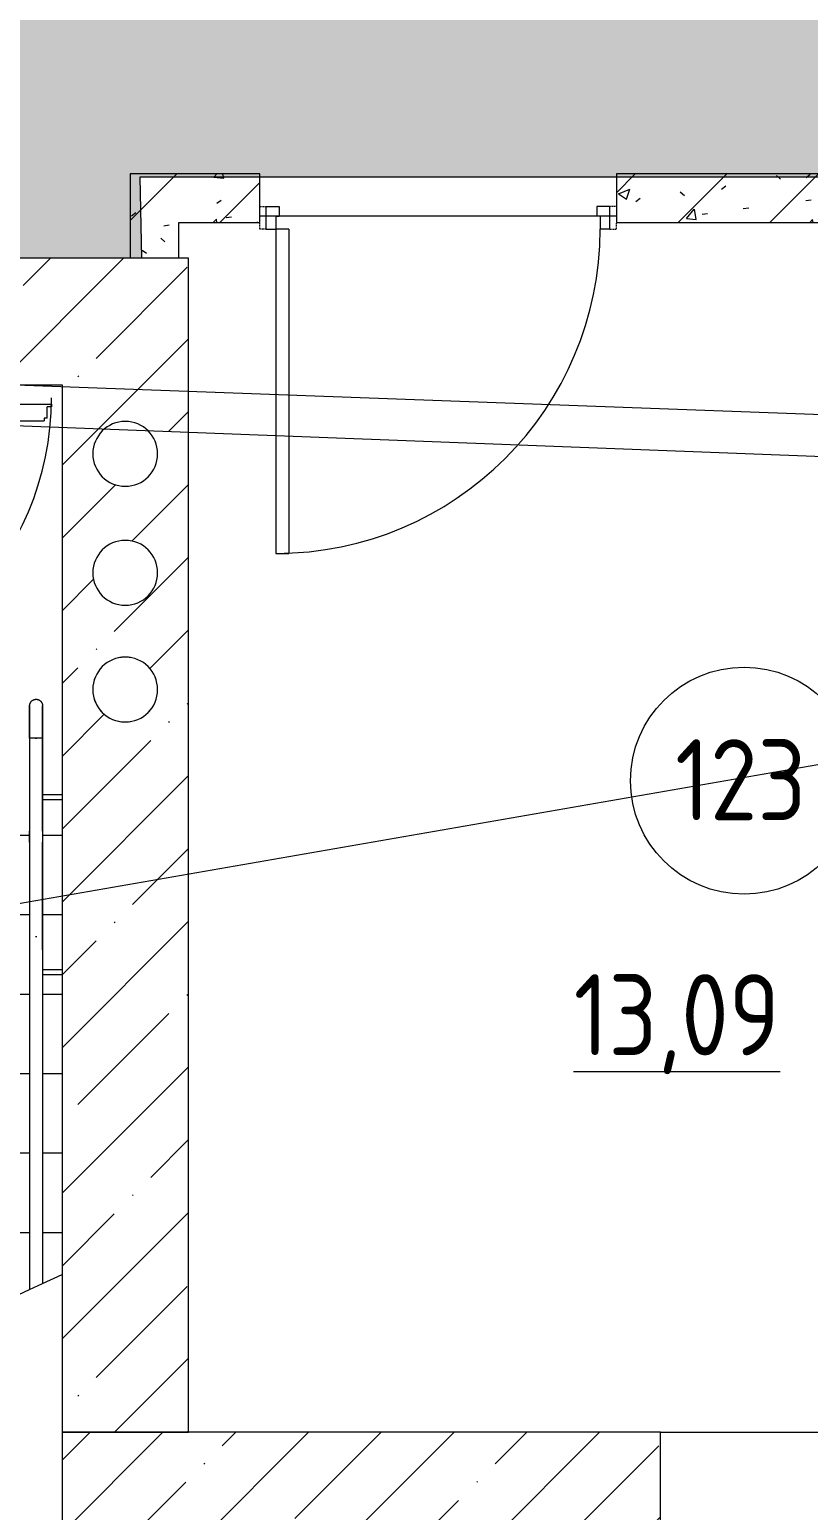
# Model space of a CAD drawing. Header units: millimetres. Extents: x -515342 to 330399, y -224905 to 507333.
# Drawn here: x -359018 to -356616, y -32865 to -28298 of the extents above; entities that cross this region are included whole.
import ezdxf

# ---------------------------------------------------------------- set-up
doc = ezdxf.new("R2010")
doc.units = ezdxf.units.MM
doc.linetypes.add('ASVP_Невидимые', pattern=[5, 3, -2])
doc.layers.get('0').update_dxf_attribs({"lineweight": 0})
for name, color, linetype, lineweight in [('Двери', 7, 'Continuous', 0), ('Лестницы', 7, 'Continuous', 0), ('Марки помещений', 7, 'Continuous', 0), ('Ограждение', 7, 'Continuous', 0), ('Перекрытие', 7, 'Continuous', 0), ('Стены внутренние', 7, 'Continuous', 0), ('Стены несущие', 7, 'Continuous', 0), ('Стены перегородки', 7, 'Continuous', 0), ('экспертиза ДУ', 1, 'Continuous', 0), ('экспертиза условные обозначения', 1, 'Continuous', 0)]:
    doc.layers.add(name, color=color, linetype=linetype, lineweight=lineweight)
doc.styles.add('GOST Common_1', font='', dxfattribs={"width": 0.9, "height": 250})
doc.styles.get('GOST Common_1').set_extended_font_data('GOST Common')
pattern_1 = [(45, (-374753.14, -35598.53), (-224.5064, 224.5064), []), (45, (-374528.64, -35598.53), (-224.5064, 224.5064), [396.875, -79.375, 3.353, -76.022])]
pattern_2 = [(45, (-374753.14, -35598.53), (-141.4214, 141.4214), [])]
pattern_3 = [(50, (-374753.14, -35598.53), (364.368, -31.8783), [38.1, -419.1]), (355, (-374753.14, -35598.53), (-70.486, 382.113), [30.48, -335.28]), (100.451, (-374722.78, -35601.2), (293.885, 350.2334), [32.38, -356.18]), (46.184, (-374753.14, -35496.93), (542.158, -84.086), [57.15, -628.65]), (96.636, (-374707.96, -35503.94), (474.805, 494.855), [48.57, -534.27]), (351.184, (-374753.14, -35496.93), (474.81, 494.85), [45.72, -502.92]), (21, (-374702.34, -35522.33), (303.2285, -204.5305), [38.1, -419.1]), (326, (-374702.34, -35522.33), (123.604, 368.376), [30.48, -335.28]), (71.451, (-374677.07, -35539.37), (426.834, 163.843), [32.38, -356.18]), (37.5, (-374753.14, -35598.53), (6.17665, 169.11015), [16.764, -314.452, 16.764, -323.596, -336.55]), (37.5, (-374753.14, -35598.53), (6.17665, 169.11015), [-671.576, 16.764, -319.786]), (7.5, (-374753.14, -35598.53), (133.6389, 200.3615), [16.764, -177.292, 16.764, -306.832, -128.27]), (7.5, (-374753.14, -35598.53), (133.6389, 200.3615), [-517.652, 16.764, -111.506]), (327.5, (-374866.43, -35598.53), (271.1818, -11.4584), [16.764, -110.236, 16.764, -379.476, -525.78]), (327.5, (-374866.43, -35598.53), (271.1818, -11.4584), [-523.24, 16.764, -509.016]), (317.5, (-374917.23, -35598.53), (296.2585, 50.8528), [16.764, -148.336, 16.764, -246.38, -373.38]), (317.5, (-374917.23, -35598.53), (296.2585, 50.8528), [-428.244, 16.764, -356.616])]

# ---------------------------------------------------------------- blocks, each defined once
blk = doc.blocks.new('СД_Люблино_Фасады_rvt-1-О_АР_П_1_0_000_План 1 этажа')
at = {"layer": 'Стены внутренние'}
h = blk.add_hatch(dxfattribs=at)
h.set_pattern_fill('FP_1', color=256, style=0, pattern_type=2)
h.set_pattern_definition([(45, (0, 0), (-224.5064, 224.5064), []), (45, (224.5, 0), (-224.5064, 224.5064), [396.875, -79.375, 3.353, -76.022])])
h.paths.add_polyline_path([(42065, 2475), (42350, 2475), (42350, 2975), (40100.1, 2975), (40100.1, 2475), (41707.9, 2475)])
h.paths.add_polyline_path([(37284.2, 2475), (38490.1, 2475), (38490.1, 2975), (37284.2, 2975), (37284.2, 2595)])
h.paths.add_polyline_path([(31936.1, 2475), (32876.9, 2475), (32876.9, 2975), (31722.6, 2975), (31722.6, 2475)])
h.paths.add_polyline_path([(34601.1, 2475), (35674.2, 2475), (35674.2, 2975), (34486.9, 2975), (34486.9, 2475)])
h.paths.add_polyline_path([(30112.6, 2475), (30112.6, 2975), (27685.9, 2975), (27685.9, 2475), (29615.4, 2475)])
h.paths.add_polyline_path([(21543.4, 2475), (21663.4, 2475), (21663.4, 2975), (19290.9, 2975), (19290.9, 2475), (21275.9, 2475)])
h.paths.add_polyline_path([(15945.8, 2475), (17680.9, 2475), (17680.9, 2975), (15835, 2975), (15835, 2475)])
h.paths.add_polyline_path([(24073.4, 2475), (25275.9, 2475), (25275.9, 2975), (24073.4, 2975), (24073.4, 2595)])
blk.add_line((17680.9, 2975), (19290.9, 2975), dxfattribs=at)
at = {"layer": 'Стены несущие'}
for p, q in [((17680.9, 2975), (15835, 2975)), ((15835, 2975), (15835, 2475)), ((17680.9, 2655), (17680.9, 2975))]:
    blk.add_line(p, q, dxfattribs=at)
blk = doc.blocks.new('Дверь_Деревянная_1 полотно - АР_Дверь_Межкомнатная_1000х2000h_полотно__Г_Л-10287275-О_АР_П_1_0_000_План 1 этажа')
at = {"layer": 'Двери', "lineweight": 18}
for p, q in [((500, 1095), (460, 1095)), ((460, 95), (460, 1095)), ((500, 95), (500, 1095)), ((-530, 95), (-500, 95)), ((-530, 95), (-530, 25)), ((-500, 55), (-500, 95)), ((460, 95), (500, 95)), ((530, 95), (500, 95)), ((500, 55), (500, 95)), ((530, 95), (530, 25)), ((-500, 55), (-490, 55)), ((-490, 25), (-490, 55)), ((500, 55), (490, 55)), ((490, 25), (490, 55)), ((-530, 25), (-490, 25)), ((530, 25), (490, 25))]:
    blk.add_line(p, q, dxfattribs=at)
at = {"layer": 'Двери', "linetype": 'ASVP_Невидимые', "lineweight": 18}
for p, q in [((-550, 95), (-550, 75)), ((-530, 95), (-550, 95)), ((530, 95), (550, 95)), ((550, 95), (550, 75)), ((-550, 25), (-530, 25)), ((550, 25), (530, 25))]:
    blk.add_line(p, q, dxfattribs=at)
at = {"layer": 'Двери', "lineweight": 18}
blk.add_arc((500, 95), 1000, 90, 180, dxfattribs=at)
blk = doc.blocks.new('Тип перил - Перила_Внутренний_-10039510-О_АР_П_1_0_000_План 1 этажа')
at = {"layer": 'Ограждение'}
for p, q in [((15735, 5115), (15735, 4828)), ((15752.7, 5115), (15757.3, 5115)), ((15775, 4828), (15775, 5115)), ((15735, 4793.9), (15735, 4462)), ((15775, 4462), (15775, 4793.9)), ((15757.1, 4502.9), (15752.9, 4502.9))]:
    blk.add_line(p, q, dxfattribs=at)
at = {"layer": 'Ограждение', "flags": 128}
for points in [[(15735, 4793.9), (15735, 4796.4), (15735, 4798.9), (15735, 4801.5), (15735, 4804.1), (15735, 4806.7), (15735, 4809.4), (15735, 4812.1), (15735, 4814.9), (15735, 4817.6), (15735, 4820.4), (15735, 4823.2), (15735, 4826), (15735, 4828)], [(15775, 4828), (15775, 4825.2), (15775, 4822.4), (15775, 4819.6), (15775, 4816.8), (15775, 4814), (15775, 4811.3), (15775, 4808.6), (15775, 4805.9), (15775, 4803.3), (15775, 4800.7), (15775, 4798.1), (15775, 4795.6), (15775, 4793.9)]]:
    blk.add_lwpolyline(points, dxfattribs=at)
blk = doc.blocks.new('Тип перил - АР_Ограждение_Ограничение_Дуга D40_расстояние между поручнями 200-140673-О_АР_П_1_0_000_План 1 этажа')
at = {"layer": 'Ограждение'}
for p, q in [((0, 0), (0, 2.3)), ((0, -2.3), (0, 0))]:
    blk.add_line(p, q, dxfattribs=at)
at = {"layer": 'Ограждение', "flags": 128}
for points in [[(0, 20), (4, 20), (8, 20), (12, 20), (15.9, 20), (19.9, 20), (23.8, 20), (27.6, 20), (31.5, 20), (35.2, 20), (38.9, 20), (42.6, 20), (46.2, 20), (49.7, 20), (53.1, 20), (56.5, 20), (59.7, 20), (62.9, 20), (65.9, 20), (68.9, 20), (71.7, 20), (74.5, 20), (77.1, 20), (79.6, 20), (81.9, 20), (84.1, 20), (86.2, 20), (88.2, 20), (90, 20), (91.7, 20), (93.2, 20), (94.6, 20), (95.8, 20), (96.9, 20), (97.8, 20), (98.5, 20), (99.1, 20), (99.6, 20), (99.9, 20), (100, 20), (100, 20)], [(100, 20), (99.9, 20), (99.7, 20), (99.3, 20), (98.7, 20), (98, 20), (97.1, 20), (96.1, 20), (94.9, 20), (93.6, 20), (92.1, 20), (90.5, 20), (88.7, 20), (86.8, 20), (84.7, 20), (82.5, 20), (80.2, 20), (77.8, 20), (75.2, 20), (72.5, 20), (69.7, 20), (66.7, 20), (63.7, 20), (60.6, 20), (57.4, 20), (54, 20), (50.6, 20), (47.1, 20), (43.6, 20), (39.9, 20), (36.2, 20), (32.5, 20), (28.7, 20), (24.8, 20), (20.9, 20), (17, 20), (13, 20), (9.1, 20), (5.1, 20), (1.1, 20), (0, 20)], [(100, 20), (100.8, 20), (101.6, 19.9), (102.4, 19.9), (103.2, 19.7), (104, 19.6), (104.8, 19.4), (105.5, 19.2), (106.3, 19), (107, 18.7), (107.8, 18.4), (108.5, 18.1), (109.2, 17.7), (109.9, 17.4), (110.6, 16.9), (111.3, 16.5), (111.9, 16), (112.6, 15.6), (113.2, 15), (113.8, 14.5), (114.3, 13.9), (114.9, 13.3), (115.4, 12.7), (115.9, 12.1), (116.4, 11.5), (116.8, 10.8), (117.2, 10.1), (117.6, 9.4), (118, 8.7), (118.3, 8), (118.6, 7.2), (118.9, 6.5), (119.2, 5.7), (119.4, 5), (119.6, 4.2), (119.7, 3.4), (119.8, 2.6), (119.9, 1.8), (120, 1), (120, 0.2), (120, 0)], [(0, -20), (4, -20), (8, -20), (12, -20), (15.9, -20), (19.9, -20), (23.8, -20), (27.6, -20), (31.5, -20), (35.2, -20), (38.9, -20), (42.6, -20), (46.2, -20), (49.7, -20), (53.1, -20), (56.5, -20), (59.7, -20), (62.9, -20), (65.9, -20), (68.9, -20), (71.7, -20), (74.5, -20), (77.1, -20), (79.6, -20), (81.9, -20), (84.1, -20), (86.2, -20), (88.2, -20), (90, -20), (91.7, -20), (93.2, -20), (94.6, -20), (95.8, -20), (96.9, -20), (97.8, -20), (98.5, -20), (99.1, -20), (99.6, -20), (99.9, -20), (100, -20), (100, -20)], [(100, -20), (99.9, -20), (99.7, -20), (99.3, -20), (98.7, -20), (98, -20), (97.1, -20), (96.1, -20), (94.9, -20), (93.6, -20), (92.1, -20), (90.5, -20), (88.7, -20), (86.8, -20), (84.7, -20), (82.5, -20), (80.2, -20), (77.8, -20), (75.2, -20), (72.5, -20), (69.7, -20), (66.7, -20), (63.7, -20), (60.6, -20), (57.4, -20), (54, -20), (50.6, -20), (47.1, -20), (43.6, -20), (39.9, -20), (36.2, -20), (32.5, -20), (28.7, -20), (24.8, -20), (20.9, -20), (17, -20), (13, -20), (9.1, -20), (5.1, -20), (1.1, -20), (0, -20)], [(120, 0), (120, -0.8), (119.9, -1.6), (119.9, -2.4), (119.7, -3.2), (119.6, -4), (119.4, -4.8), (119.2, -5.5), (119, -6.3), (118.7, -7), (118.4, -7.8), (118.1, -8.5), (117.7, -9.2), (117.4, -9.9), (116.9, -10.6), (116.5, -11.3), (116, -11.9), (115.6, -12.6), (115, -13.2), (114.5, -13.8), (113.9, -14.3), (113.3, -14.9), (112.7, -15.4), (112.1, -15.9), (111.5, -16.4), (110.8, -16.8), (110.1, -17.2), (109.4, -17.6), (108.7, -18), (108, -18.3), (107.2, -18.6), (106.5, -18.9), (105.7, -19.2), (105, -19.4), (104.2, -19.6), (103.4, -19.7), (102.6, -19.8), (101.8, -19.9), (101, -20), (100.2, -20), (100, -20)]]:
    blk.add_lwpolyline(points, dxfattribs=at)
blk = doc.blocks.new('Тип перил - Перила_Внутренний_-V242-О_АР_П_1_0_000_План 1 этажа')
at = {"layer": 'Ограждение'}
for p, q in [((15775, 5115), (15735, 5115)), ((15735, 5115), (15735, 4828)), ((15775, 5115), (15775, 4828)), ((15735, 4828), (15735, 4803.6)), ((15735, 4803.6), (15735, 3414.7)), ((15775, 4828), (15775, 4803.6)), ((15775, 4803.6), (15775, 3433.4)), ((15735, 3414.7), (15775, 3433.4))]:
    blk.add_line(p, q, dxfattribs=at)
blk = doc.blocks.new('Элемент ограждения_Опора Г-образная - АР_Ограждение_Опора_D15 высота60 консоль80-139754-О_АР_П_1_0_000_План 1 этажа')
at = {"layer": 'Ограждение'}
for p, q in [((-7.5, 80), (-7.5, 20)), ((7.5, 20), (7.5, 80))]:
    blk.add_line(p, q, dxfattribs=at)
blk = doc.blocks.new('Дверь_Алюминиевая_Противопожарная__ТПТ75__2 полотна - АР_Дверь_ТПТ75_1450х2075_h__Средник_EI30_Пр-10663332-О_АР_П_1_0_000_План 1 этажа')
at = {"layer": 'Двери', "lineweight": 18}
for p, q in [((-1564.5, 178), (-1564.5, 186)), ((-710.5, 186), (-1564.5, 186)), ((-710.5, 178), (-710.5, 186)), ((710.5, 178), (710.5, 186)), ((710.5, 186), (1160.5, 186)), ((1160.5, 178), (1160.5, 186)), ((-1587.5, 135), (-1587.5, 143)), ((-1587.5, 143), (-1574.5, 143)), ((-1574.5, 178), (-1564.5, 178)), ((-1574.5, 178), (-1574.5, 143)), ((-710.5, 178), (-700.5, 178)), ((-700.5, 143), (-700.5, 178)), ((-700.5, 143), (-687.5, 143)), ((-687.5, 143), (-687.5, 135)), ((700.5, 143), (687.5, 143)), ((687.5, 143), (687.5, 135)), ((710.5, 178), (700.5, 178)), ((700.5, 143), (700.5, 178)), ((1137.5, 135), (1137.5, 143)), ((1137.5, 143), (1147.5, 143)), ((1147.5, 178), (1160.5, 178)), ((1147.5, 178), (1147.5, 143)), ((-687.5, 135), (-1587.5, 135)), ((-725.5, 135), (-725.5, 125)), ((-725.5, 125), (-682.5, 115)), ((-682.5, 115), (-725, 105)), ((-725, 105), (-725, 95)), ((-725, 95), (-682.5, 95)), ((-725, 95), (-725, 44)), ((-682.5, 135), (-687.5, 135)), ((-682.5, 115), (-682.5, 135)), ((-682.5, 95), (-682.5, 115)), ((-682.5, 95), (-682.5, 87)), ((682.5, 115), (682.5, 135)), ((682.5, 135), (687.5, 135)), ((725.5, 125), (682.5, 115)), ((682.5, 115), (725, 105)), ((682.5, 95), (682.5, 115)), ((725, 95), (682.5, 95)), ((682.5, 95), (682.5, 87)), ((687.5, 135), (1137.5, 135)), ((725, 105), (725, 95)), ((725, 95), (725, 44)), ((725.5, 135), (725.5, 125)), ((-672.5, 87), (-682.5, 87)), ((-672.5, 52), (-672.5, 87)), ((-672.5, 52), (-659.5, 52)), ((-659.5, 44), (-659.5, 52)), ((672.5, 52), (659.5, 52)), ((659.5, 44), (659.5, 52)), ((672.5, 87), (682.5, 87)), ((672.5, 52), (672.5, 87)), ((-725, 44), (-659.5, 44)), ((725, 44), (659.5, 44))]:
    blk.add_line(p, q, dxfattribs=at)
at = {"layer": 'Двери', "linetype": 'ASVP_Невидимые', "lineweight": 18}
for p, q in [((-750, 95), (-750, 75)), ((-725, 95), (-750, 95)), ((725, 95), (750, 95)), ((750, 95), (750, 75)), ((-750, 44), (-725, 44)), ((750, 44), (725, 44))]:
    blk.add_line(p, q, dxfattribs=at)
at = {"layer": 'Двери', "lineweight": 18}
for centre in [(-682.5, 115), (682.5, 115.2)]:
    blk.add_circle(centre, 15, dxfattribs=at)
for centre, radius, start in [((-682.5, 115), 905, 0), ((682.5, 115), 483.2, 360)]:
    blk.add_arc(centre, radius, start, 180, dxfattribs=at)
blk = doc.blocks.new('ASVP_Марка_Помещение_ДваЗначения - Номер Площадь-685795-О_АР_П_1_0_000_План 1 этажа')
at = {"layer": 'Марки помещений'}
blk.add_circle((0, 0), 3.5, dxfattribs=at)

msp = doc.modelspace()

# ---------------------------------------------------------------- hatches: boundary and pattern name
at = {"layer": 'Стены внутренние'}
h = msp.add_hatch(dxfattribs=at)
h.set_pattern_fill('FP_3', color=256, style=0, pattern_type=2)
h.set_pattern_definition(pattern_2)
h.paths.add_polyline_path([(-358558.1427, -29003.5295), (-358558.1427, -28743.5295), (-358708.1427, -28743.5295), (-358708.1427, -29003.5295)])
h = msp.add_hatch(dxfattribs=at)
h.set_pattern_fill('FP_4', color=256, style=0, pattern_type=2)
h.set_pattern_definition(pattern_3)
h.paths.add_polyline_path([(-358558.1427, -29003.5295), (-358558.1427, -28743.5295), (-358708.1427, -28743.5295), (-358708.1427, -29003.5295)])
h = msp.add_hatch(dxfattribs=at)
h.set_pattern_fill('FP_3', color=256, style=0, pattern_type=2)
h.set_pattern_definition(pattern_2)
h.paths.add_polyline_path([(-358308.1427, -28893.5295), (-358308.1427, -28743.5295), (-358558.1427, -28743.5295), (-358558.1427, -28893.5295)])
h.paths.add_polyline_path([(-355463.1427, -28893.5295), (-355463.1427, -28743.5295), (-357208.1427, -28743.5295), (-357208.1427, -28893.5295), (-356142.2523, -28893.5295)])
h = msp.add_hatch(dxfattribs=at)
h.set_pattern_fill('FP_4', color=256, style=0, pattern_type=2)
h.set_pattern_definition(pattern_3)
h.paths.add_polyline_path([(-358308.1427, -28893.5295), (-358308.1427, -28743.5295), (-358558.1427, -28743.5295), (-358558.1427, -28893.5295)])
h.paths.add_polyline_path([(-355463.1427, -28893.5295), (-355463.1427, -28743.5295), (-357208.1427, -28743.5295), (-357208.1427, -28893.5295), (-356142.2523, -28893.5295)])
h = msp.add_hatch(dxfattribs=at)
h.set_pattern_fill('FP_1', color=256, style=0, pattern_type=2)
h.set_pattern_definition(pattern_1)
h.paths.add_polyline_path([(-358528.1427, -29393.5295), (-358528.1427, -29003.5295), (-359413.1427, -29003.5295), (-359413.1427, -29393.5295), (-358807.2935, -29393.5295)])
h = msp.add_hatch(dxfattribs=at)
h.set_pattern_fill('FP_1', color=256, style=0, pattern_type=2)
h.set_pattern_definition(pattern_1)
h.paths.add_polyline_path([(-358807.2935, -32623.5295), (-358528.1427, -32623.5295), (-358528.1427, -29393.5295), (-358918.1427, -29393.5295), (-358918.1427, -32623.5295)])
h.paths.add_polyline_path([(-358705.7778, -30432.0103), (-358740.5075, -30432.0103), (-358773.1427, -30420.132), (-358799.7471, -30397.8083), (-358817.1119, -30367.7315), (-358823.1427, -30333.5295), (-358817.1119, -30299.3275), (-358799.7471, -30269.2507), (-358773.1427, -30246.927), (-358740.5075, -30235.0487), (-358705.7778, -30235.0487), (-358673.1427, -30246.927), (-358646.5382, -30269.2507), (-358629.1734, -30299.3275), (-358623.1427, -30333.5295), (-358629.1734, -30367.7315), (-358646.5382, -30397.8083), (-358673.1427, -30420.132)])
h.paths.add_polyline_path([(-358705.7778, -30072.0103), (-358740.5075, -30072.0103), (-358773.1427, -30060.132), (-358799.7471, -30037.8083), (-358817.1119, -30007.7315), (-358823.1427, -29973.5295), (-358817.1119, -29939.3275), (-358799.7471, -29909.2507), (-358773.1427, -29886.927), (-358740.5075, -29875.0487), (-358705.7778, -29875.0487), (-358673.1427, -29886.927), (-358646.5382, -29909.2507), (-358629.1734, -29939.3275), (-358623.1427, -29973.5295), (-358629.1734, -30007.7315), (-358646.5382, -30037.8083), (-358673.1427, -30060.132)])
h.paths.add_polyline_path([(-358705.7778, -29705.1812), (-358740.5075, -29705.1812), (-358773.1427, -29693.303), (-358799.7471, -29670.9792), (-358817.1119, -29640.9024), (-358823.1427, -29606.7004), (-358817.1119, -29572.4984), (-358799.7471, -29542.4217), (-358773.1427, -29520.0979), (-358740.5075, -29508.2196), (-358705.7778, -29508.2196), (-358673.1427, -29520.0979), (-358646.5382, -29542.4217), (-358629.1734, -29572.4984), (-358623.1427, -29606.7004), (-358629.1734, -29640.9024), (-358646.5382, -29670.9792), (-358673.1427, -29693.303)])
at = {"layer": 'экспертиза условные обозначения'}
h = msp.add_hatch(dxfattribs=at)
h.set_pattern_fill('GRASS', color=3, scale=24)
h.set_pattern_definition([(90, (-374753.14, -35598.53), (-431.0523, 431.0523), [114.3, -747.8046]), (45, (-374753.14, -35598.5), (-431.052, 431.052), [114.3, -495.3]), (135, (-374753.14, -35598.5), (-431.052, -431.052), [114.3, -495.3])])
h.paths.add_polyline_path([(-374558.1427, -26618.5295), (-329338.1427, -26618.5295), (-329338.1427, -28753.7894), (-346430.5538, -28753.7894), (-346430.5538, -32623.5894), (-354382.6275, -32623.5894), (-354382.6275, -28753.7894), (-358678.1427, -28753.7894), (-358673.1427, -29003.5295), (-362548.1427, -29003.5295), (-362548.1427, -35403.5295), (-365918.6427, -35403.5295), (-365918.6427, -32298.5894), (-365118.6427, -32298.5894), (-365118.6427, -29393.5295), (-363998.1427, -29393.5295), (-363998.1427, -29003.5295), (-368836.0943, -29003.5295), (-368836.0943, -29393.5295), (-368683.8985, -29393.5295), (-368683.8985, -31523.5295), (-371073.1427, -31523.5295), (-371073.1427, -29393.5295), (-370888.1427, -29393.5295), (-370888.1427, -29003.5295), (-374558.1427, -29003.5295)])

# ---------------------------------------------------------------- linework, layer by layer
at = {"layer": 'Лестницы'}
for p, q in [((-359018.1427, -30783.5595), (-360326.9851, -30783.5595)), ((-359018.1427, -30783.5595), (-360326.9851, -30783.5595)), ((-358918.1427, -30783.5595), (-358978.3212, -30783.5595)), ((-358918.1427, -30783.5595), (-358978.3212, -30783.5595)), ((-359018.1427, -31028.5595), (-360318.1427, -31028.5595)), ((-359018.1427, -31028.5595), (-360318.1427, -31028.5595)), ((-358918.1427, -31028.5595), (-358978.1427, -31028.5595)), ((-358918.1427, -31028.5595), (-358978.1427, -31028.5595)), ((-359018.1427, -31273.5595), (-360318.1427, -31273.5595)), ((-359018.1427, -31273.5595), (-360318.1427, -31273.5595)), ((-358918.1427, -31273.5595), (-358978.1427, -31273.5595)), ((-358918.1427, -31273.5595), (-358978.1427, -31273.5595)), ((-359018.1427, -31518.5595), (-360318.1427, -31518.5595)), ((-359018.1427, -31518.5595), (-360318.1427, -31518.5595)), ((-358918.1427, -31518.5595), (-358978.1427, -31518.5595)), ((-358918.1427, -31518.5595), (-358978.1427, -31518.5595)), ((-359018.1427, -31763.5595), (-360318.1427, -31763.5595)), ((-359018.1427, -31763.5595), (-360318.1427, -31763.5595)), ((-358918.1427, -31763.5595), (-358978.1427, -31763.5595)), ((-358918.1427, -31763.5595), (-358978.1427, -31763.5595)), ((-359018.1427, -32008.5595), (-360318.1427, -32008.5595)), ((-359018.1427, -32008.5595), (-360318.1427, -32008.5595)), ((-358918.1427, -32008.5595), (-358978.1427, -32008.5595)), ((-358918.1427, -32008.5595), (-358978.1427, -32008.5595)), ((-358978.1427, -32165.1495), (-358918.1427, -32137.171)), ((-359579.8542, -32445.7322), (-359018.1427, -32183.8018))]:
    msp.add_line(p, q, dxfattribs=at)
at = {"layer": 'Перекрытие'}
msp.add_line((-357208.1427, -28873.5295), (-358308.1427, -28873.5295), dxfattribs=at)
at = {"layer": 'Стены внутренние'}
for start, end in [(138.0229716, 143.3121282), (96.6878718, 101.9770284), (78.0229716, 83.3121282), (36.6878718, 41.9770284), (156.6878718, 161.9770284), (18.0229716, 23.3121282), (198.0229716, 203.3121282), (336.6878718, 341.9770284), (216.6878718, 221.9770284), (318.0229716, 323.3121282), (258.0229716, 263.3121282), (276.6878718, 281.9770284)]:
    msp.add_arc((-358723.1427, -30333.5295), 100, start, end, dxfattribs=at)
at = {"layer": 'Стены несущие'}
for p, q in [((-358528.1427, -29003.5295), (-359413.1427, -29003.5295)), ((-358528.1427, -32623.5295), (-358528.1427, -29003.5295)), ((-359413.1427, -29393.5295), (-358918.1427, -29393.5295)), ((-358918.1427, -29393.5295), (-358918.1427, -32623.5295)), ((-358918.1427, -32623.5295), (-358528.1427, -32623.5295))]:
    msp.add_line(p, q, dxfattribs=at)
for centre, start, end in [((-358723.1427, -29606.7004), 0, 180), ((-358723.1427, -29606.7004), 180, 0), ((-358723.1427, -29973.5295), 0, 180), ((-358723.1427, -29973.5295), 180, 0), ((-358723.1427, -30333.5295), 0, 180), ((-358723.1427, -30333.5295), 180, 0)]:
    msp.add_arc(centre, 100, start, end, dxfattribs=at)
at = {"layer": 'Стены перегородки'}
for p, q in [((-358308.1427, -28743.5295), (-358708.1427, -28743.5295)), ((-358708.1427, -28743.5295), (-358708.1427, -29003.5295)), ((-358308.1427, -28893.5295), (-358308.1427, -28743.5295)), ((-355463.1427, -28743.5295), (-357208.1427, -28743.5295)), ((-357208.1427, -28743.5295), (-357208.1427, -28893.5295)), ((-358558.1427, -28893.5295), (-358308.1427, -28893.5295)), ((-358558.1427, -29003.5295), (-358558.1427, -28893.5295)), ((-357208.1427, -28893.5295), (-355463.1427, -28893.5295))]:
    msp.add_line(p, q, dxfattribs=at)
at = {"layer": 'экспертиза ДУ'}
msp.add_lwpolyline([(-442323.3591, -45486.7185), (-320660.0953, -24311.023)], dxfattribs=at)
at = {"layer": 'экспертиза ДУ', "elevation": 0}
msp.add_lwpolyline([(-323506.6948, -30690.9513), (-436388.9962, -26576.9862), (-324401.8704, -30838.6574)], dxfattribs=at)
at = {"layer": 'экспертиза условные обозначения', "color": 3}
msp.add_lwpolyline([(-346430.5538, -32623.5894), (-354382.6275, -32623.5894), (-354382.6275, -28753.7894), (-358678.1427, -28753.7894), (-358673.1427, -29003.5295), (-362548.1427, -29003.5295), (-362548.1427, -35403.5295), (-365918.6427, -35403.5295), (-365918.6427, -32298.5894), (-365118.6427, -32298.5894), (-365118.6427, -29393.5295), (-363998.1427, -29393.5295), (-363998.1427, -29003.5295), (-368836.0943, -29003.5295), (-368836.0943, -29393.5295), (-368683.8985, -29393.5295), (-368683.8985, -31523.5295), (-371073.1427, -31523.5295), (-371073.1427, -29393.5295), (-370888.1427, -29393.5295), (-370888.1427, -29003.5295), (-374558.1427, -29003.5295), (-374558.1427, -26618.5295)], dxfattribs=at)

# ---------------------------------------------------------------- block references
msp.add_blockref('СД_Люблино_Фасады_rvt-1-О_АР_П_1_0_000_План 1 этажа', (-374753.1427, -35598.5295))
at = {"layer": 'Двери', "rotation": 180}
for name, p in [('Дверь_Деревянная_1 полотно - АР_Дверь_Межкомнатная_1000х2000h_полотно__Г_Л-10287275-О_АР_П_1_0_000_План 1 этажа', (-357758.1427, -28818.5295)), ('Дверь_Алюминиевая_Противопожарная__ТПТ75__2 полотна - АР_Дверь_ТПТ75_1450х2075_h__Средник_EI30_Пр-10663332-О_АР_П_1_0_000_План 1 этажа', (-360538.1427, -29318.5295))]:
    msp.add_blockref(name, p, dxfattribs=at)
at = {"layer": 'Марки помещений', "xscale": 99.99999999999993, "yscale": 99.99999999999993, "zscale": 99.99999999999993}
msp.add_blockref('ASVP_Марка_Помещение_ДваЗначения - Номер Площадь-685795-О_АР_П_1_0_000_План 1 этажа', (-356814.2906, -30614.5008), dxfattribs=at)
at = {"layer": 'Ограждение'}
for name, p, rotation in [('Тип перил - АР_Ограждение_Ограничение_Дуга D40_расстояние между поручнями 200-140673-О_АР_П_1_0_000_План 1 этажа', (-358998.1427, -30483.5595), 90), ('Элемент ограждения_Опора Г-образная - АР_Ограждение_Опора_D15 высота60 консоль80-139754-О_АР_П_1_0_000_План 1 этажа', (-358998.1427, -30665.4608), 270), ('Элемент ограждения_Опора Г-образная - АР_Ограждение_Опора_D15 высота60 консоль80-139754-О_АР_П_1_0_000_План 1 этажа', (-358998.1427, -31205.096), 269.9999999999996)]:
    msp.add_blockref(name, p, dxfattribs=dict(at, rotation=rotation))
for name in ['Тип перил - Перила_Внутренний_-10039510-О_АР_П_1_0_000_План 1 этажа', 'Тип перил - Перила_Внутренний_-V242-О_АР_П_1_0_000_План 1 этажа']:
    msp.add_blockref(name, (-374753.1427, -35598.5295), dxfattribs=at)

# ---------------------------------------------------------------- texts
at = {"layer": 'Марки помещений', "char_height": 250, "attachment_point": 1, "style": 'GOST Common_1'}
for s, insert, width in [('123', (-357026.6978, -30486.7757), 526.708687), ('\\L13,09 ', (-357339.8841, -31211.3062), 909.113625)]:
    msp.add_mtext(s, dxfattribs=dict(at, insert=insert, width=width))

doc.saveas('drawing.dxf')
